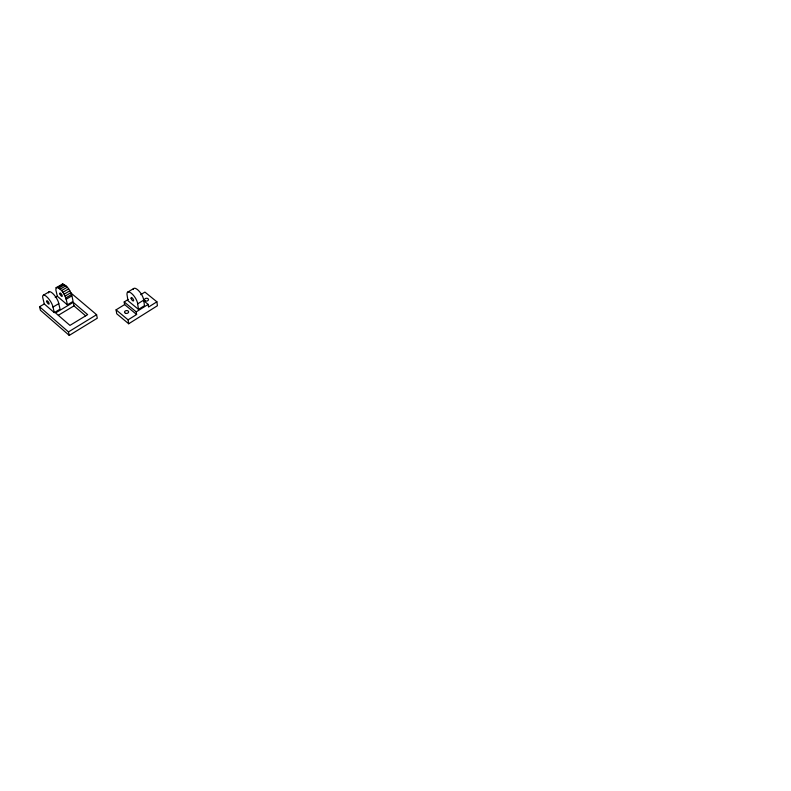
<?xml version="1.0" encoding="UTF-8"?>
<svg xmlns="http://www.w3.org/2000/svg" width="791" height="791" viewBox="0 0 791 791"><rect width="100%" height="100%" fill="white"/><g stroke="black" fill="none" stroke-linecap="round" stroke-linejoin="round"><path stroke-width="1.19" d="M56.102 287.776L55.864 289.901L57.328 296.269L67.344 304.822L73.029 301.43C72.11 294.855 69.42 286.283 62.489 284.028L56.102 287.776L56.744 287.39C63.666 289.694 66.365 298.227 67.344 304.822M61.54 285.284L62.489 284.028M128.182 299.482L124.197 301.935L124.622 304.575L116.079 309.835L116.742 313.78L128.696 323.766L157.409 305.741L156.895 301.816L144.901 292.097L140.729 294.667M128.696 323.766L128.063 319.841L136.616 314.492L136.22 311.862L124.197 301.935M156.895 301.816L148.54 307.037L148.184 304.397L143.557 300.629M138.504 309.4L137.436 302.498A8.503 3.213 56.7 0 0 131.207 293.135A8.503 3.213 56.7 0 0 126.985 294.42L127.994 300.748L138.504 309.4L144.486 305.672L143.458 298.771A8.474 3.253 56.8 0 0 137.96 290.02A8.474 3.253 56.8 0 0 133.076 289.476M136.22 311.862L148.184 304.397M137.683 303.843L143.695 300.115M48.459 292.927A8.563 2.798 56.7 0 1 52.779 293.491A8.563 2.798 56.7 0 1 58.465 302.271L60.057 309.172L54.292 312.613L44.286 303.952L39.55 306.74L40.41 310.26L69.252 335.404L97.273 318.209L96.601 314.699L70.439 292.571M69.252 335.404L68.471 331.913L96.601 314.699M127.47 292.304L133.501 288.616M58.435 315.204L73.988 305.88L73.247 302.36L55.548 312.929L69.954 325.398L87.653 314.62L73.247 302.36M65.801 297.92L71.536 294.529M54.292 312.613L53.007 307.056L58.811 303.615M66.137 299.265L71.852 295.864M64.081 294.203L69.826 290.811M65.08 296.111L70.814 292.719M61.52 290.594L67.275 287.222M62.865 292.314L68.609 288.933M55.251 297.495L57.328 296.269M58.831 288.102L64.585 284.73M60.146 289.16L65.9 285.788M43.545 295.092L49.378 291.691M57.674 287.499L63.418 284.137M124.622 304.575L136.616 314.492M116.079 309.835L128.063 319.841M73.988 305.88L85.655 315.827M39.55 306.74L68.471 331.913M53.007 307.056L52.651 305.712A8.592 2.768 56.6 0 0 46.273 296.328A8.592 2.768 56.6 0 0 42.734 297.584L44.286 303.952M125.551 313.325A2.066 1.444 -6.6 0 0 128.636 311.901A2.066 1.444 -6.6 0 0 125.561 310.814A2.066 1.444 -6.6 0 0 125.551 313.325M145.267 300.887A2.037 1.424 -5.5 0 0 148.481 299.73A2.037 1.424 -5.5 0 0 145.653 298.415A2.037 1.424 -5.5 0 0 145.267 300.887M131.148 298.474A1.997 0.751 56.7 0 0 133.313 300.956A1.997 0.751 56.7 0 0 132.572 298.286A1.997 0.751 56.7 0 0 131.148 298.474M59.898 293.936A2.007 0.672 56.8 0 0 62.024 296.407A2.007 0.672 56.8 0 0 61.134 293.738A2.007 0.672 56.8 0 0 59.898 293.936M46.768 301.658A2.017 0.653 56.6 0 0 48.904 304.149A2.017 0.653 56.6 0 0 47.994 301.48A2.017 0.653 56.6 0 0 46.768 301.658"/></g></svg>
